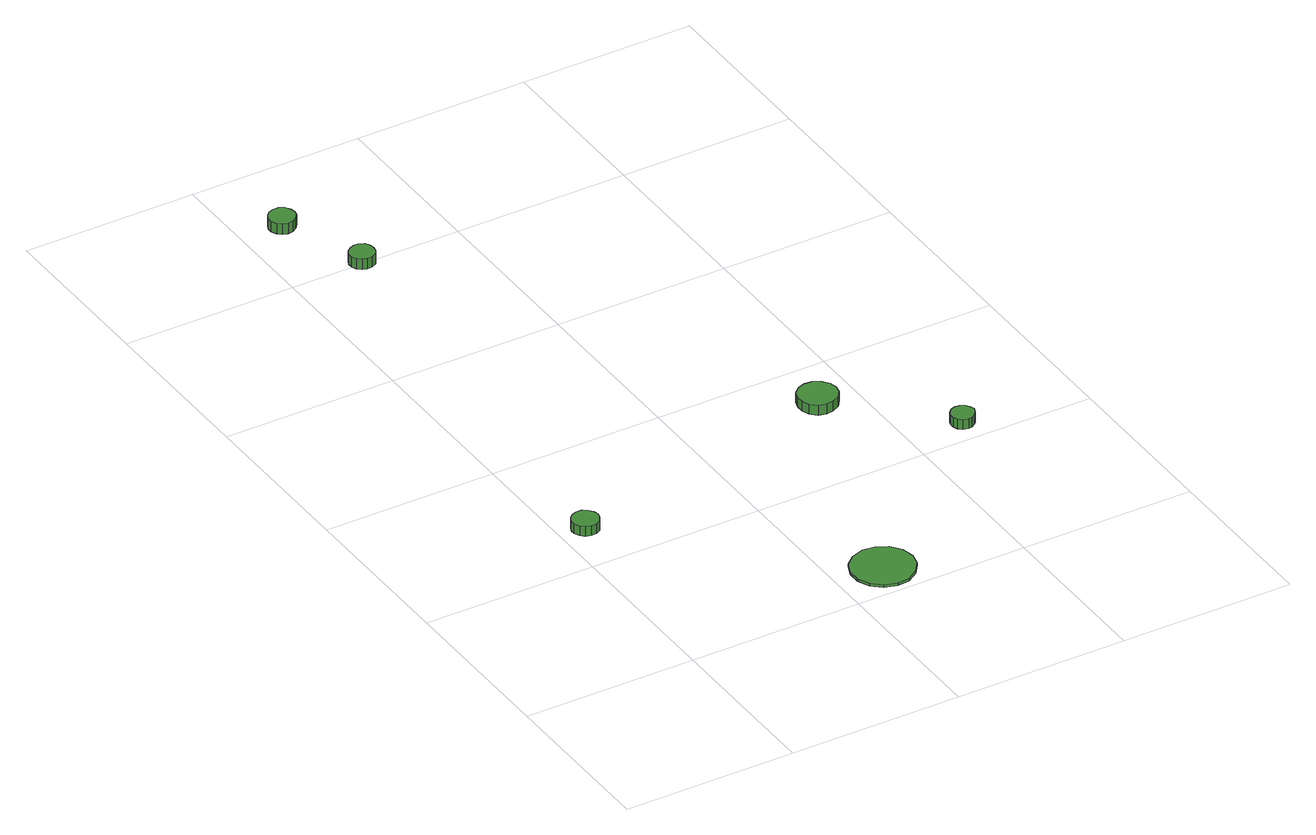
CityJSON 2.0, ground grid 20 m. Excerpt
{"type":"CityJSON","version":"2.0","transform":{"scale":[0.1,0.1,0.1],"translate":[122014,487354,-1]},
"CityObjects":{
"tree1":{"type":"SolitaryVegetationObject","attributes":{"function":"something"},"geometry":[{"type":"MultiSurface","lod":"1","boundaries":[[[0,1,2,3,4,5,6,7,8,9,10,11,12,13,14]],[[15,16,17,18,19,20,21,22,23,24,25,26,27,28,29]],[[0,29,28,1]],[[1,28,27,2]],[[2,27,26,3]],[[3,26,25,4]],[[4,25,24,5]],[[5,24,23,6]],[[6,23,22,7]],[[7,22,21,8]],[[8,21,20,9]],[[9,20,19,10]],[[10,19,18,11]],[[11,18,17,12]],[[12,17,16,13]],[[13,16,15,14]],[[14,15,29,0]]]}]},
"tree2":{"type":"SolitaryVegetationObject","attributes":{"function":"something"},"geometry":[{"type":"MultiSurface","lod":"1","boundaries":[[[30,31,32,33,34,35,36,37,38,39,40,41,42,43,44]],[[45,46,47,48,49,50,51,52,53,54,55,56,57,58,59]],[[30,59,58,31]],[[31,58,57,32]],[[32,57,56,33]],[[33,56,55,34]],[[34,55,54,35]],[[35,54,53,36]],[[36,53,52,37]],[[37,52,51,38]],[[38,51,50,39]],[[39,50,49,40]],[[40,49,48,41]],[[41,48,47,42]],[[42,47,46,43]],[[43,46,45,44]],[[44,45,59,30]]]}]},
"tree3":{"type":"SolitaryVegetationObject","attributes":{"function":"something"},"geometry":[{"type":"MultiSurface","lod":"1","boundaries":[[[60,61,62,63,64,65,66,67,68,69,70,71,72,73,74]],[[75,76,77,78,79,80,81,82,83,84,85,86,87,88,89]],[[60,89,88,61]],[[61,88,87,62]],[[62,87,86,63]],[[63,86,85,64]],[[64,85,84,65]],[[65,84,83,66]],[[66,83,82,67]],[[67,82,81,68]],[[68,81,80,69]],[[69,80,79,70]],[[70,79,78,71]],[[71,78,77,72]],[[72,77,76,73]],[[73,76,75,74]],[[74,75,89,60]]]}]},
"tree4":{"type":"SolitaryVegetationObject","attributes":{"function":"something"},"geometry":[{"type":"MultiSurface","lod":"1","boundaries":[[[90,91,92,93,94,95,96,97,98,99,100,101,102,103,104]],[[105,106,107,108,109,110,111,112,113,114,115,116,117,118,119]],[[90,119,118,91]],[[91,118,117,92]],[[92,117,116,93]],[[93,116,115,94]],[[94,115,114,95]],[[95,114,113,96]],[[96,113,112,97]],[[97,112,111,98]],[[98,111,110,99]],[[99,110,109,100]],[[100,109,108,101]],[[101,108,107,102]],[[102,107,106,103]],[[103,106,105,104]],[[104,105,119,90]]]}]},
"tree5":{"type":"SolitaryVegetationObject","attributes":{"function":"something"},"geometry":[{"type":"MultiSurface","lod":"1","boundaries":[[[120,121,122,123,124,125,126,127,128,129,130,131,132,133,134]],[[135,136,137,138,139,140,141,142,143,144,145,146,147,148,149]],[[120,149,148,121]],[[121,148,147,122]],[[122,147,146,123]],[[123,146,145,124]],[[124,145,144,125]],[[125,144,143,126]],[[126,143,142,127]],[[127,142,141,128]],[[128,141,140,129]],[[129,140,139,130]],[[130,139,138,131]],[[131,138,137,132]],[[132,137,136,133]],[[133,136,135,134]],[[134,135,149,120]]]}]},
"tree6":{"type":"SolitaryVegetationObject","attributes":{"function":"something"},"geometry":[{"type":"MultiSurface","lod":"1","boundaries":[[[150,151,152,153,154,155,156,157,158,159,160,161,162,163,164]],[[165,166,167,168,169,170,171,172,173,174,175,176,177,178,179]],[[150,179,178,151]],[[151,178,177,152]],[[152,177,176,153]],[[153,176,175,154]],[[154,175,174,155]],[[155,174,173,156]],[[156,173,172,157]],[[157,172,171,158]],[[158,171,170,159]],[[159,170,169,160]],[[160,169,168,161]],[[161,168,167,162]],[[162,167,166,163]],[[163,166,165,164]],[[164,165,179,150]]]}]}
},
"vertices":[
[40,254,30],[38,260,30],[34,265,30],[29,269,30],[22,269,30],[16,267,30],[12,263,30],[9,257,30],[9,251,30],[12,245,30],[16,241,30],[22,239,30],[29,239,30],[34,242,30],[38,248,30],[38,248,18],[34,242,18],[29,239,18],[22,239,18],[16,241,18],[12,245,18],[9,251,18],[9,257,18],[12,263,18],[16,267,18],[22,269,18],[29,269,18],[34,265,18],[38,260,18],[40,254,18],
[292,43,12],[289,58,12],[280,70,12],[267,77,12],[253,79,12],[238,74,12],[227,64,12],[221,51,12],[221,36,12],[227,22,12],[238,12,12],[253,8,12],[267,9,12],[280,17,12],[289,29,12],[289,29,9],[280,17,9],[267,9,9],[253,8,9],[238,12,9],[227,22,9],[221,36,9],[221,51,9],[227,64,9],[238,74,9],[253,79,9],[267,77,9],[280,70,9],[289,58,9],[292,43,9],
[64,901,23],[63,907,23],[59,913,23],[54,916,23],[47,916,23],[41,914,23],[37,910,23],[34,904,23],[34,898,23],[37,892,23],[41,888,23],[47,886,23],[54,887,23],[59,890,23],[63,895,23],[63,895,10],[59,890,10],[54,887,10],[47,886,10],[41,888,10],[37,892,10],[34,898,10],[34,904,10],[37,910,10],[41,914,10],[47,916,10],[54,916,10],[59,913,10],[63,907,10],[64,901,10],
[99,801,24],[98,807,24],[95,812,24],[89,815,24],[83,815,24],[78,813,24],[73,809,24],[71,804,24],[71,798,24],[73,793,24],[78,789,24],[83,787,24],[89,787,24],[95,790,24],[98,795,24],[98,795,11],[95,790,11],[89,787,11],[83,787,11],[78,789,11],[73,793,11],[71,798,11],[71,804,11],[73,809,11],[78,813,11],[83,815,11],[89,815,11],[95,812,11],[98,807,11],[99,801,11],
[374,332,26],[372,341,26],[366,348,26],[358,353,26],[349,354,26],[340,351,26],[333,345,26],[330,336,26],[330,327,26],[333,319,26],[340,312,26],[349,310,26],[358,311,26],[366,315,26],[372,323,26],[372,323,14],[366,315,14],[358,311,14],[349,310,14],[340,312,14],[333,319,14],[330,327,14],[330,336,14],[333,345,14],[340,351,14],[349,354,14],[358,353,14],[366,348,14],[372,341,14],[374,332,14],
[477,227,24],[475,232,24],[472,236,24],[467,239,24],[462,240,24],[456,238,24],[452,234,24],[450,229,24],[450,224,24],[452,219,24],[456,215,24],[462,213,24],[467,214,24],[472,217,24],[475,221,24],[475,221,12],[472,217,12],[467,214,12],[462,213,12],[456,215,12],[452,219,12],[450,224,12],[450,229,12],[452,234,12],[456,238,12],[462,240,12],[467,239,12],[472,236,12],[475,232,12],[477,227,12]
]}
